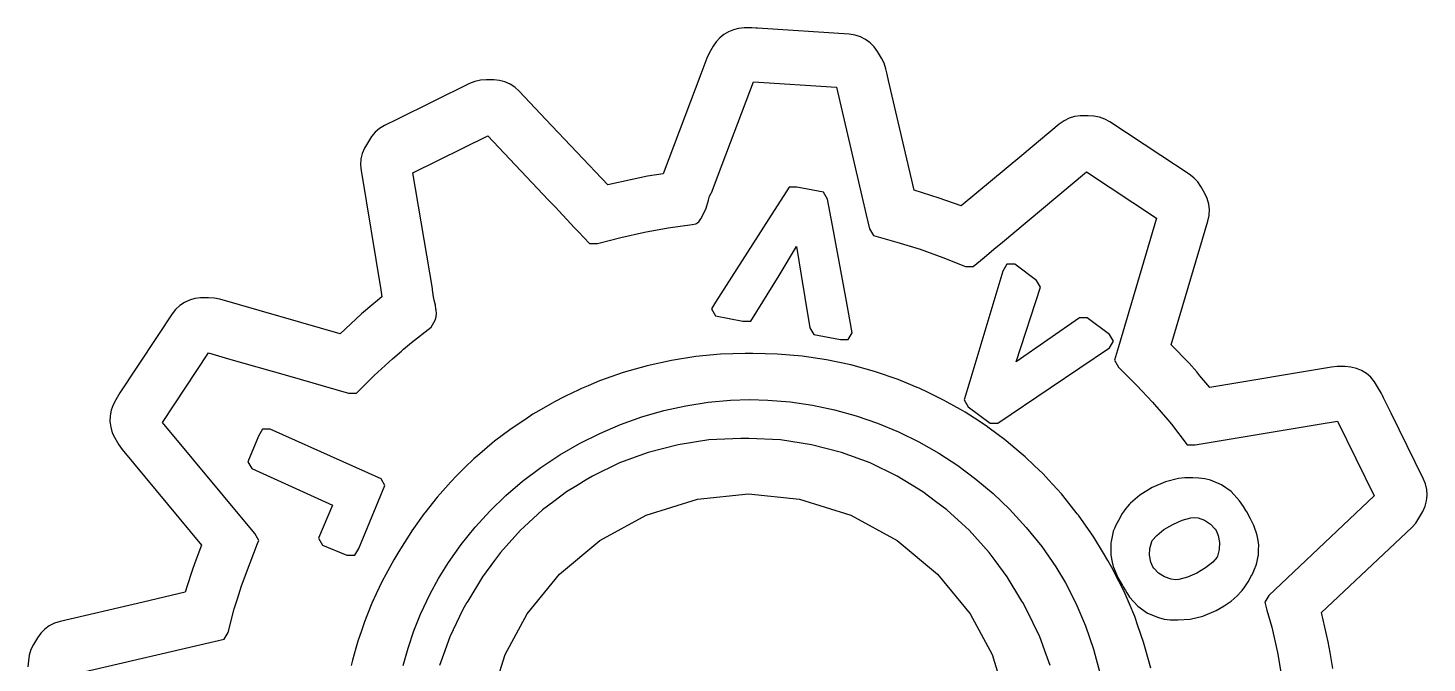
# Model space of a CAD drawing. Header units: metres. Extents: x -44.3 to 2, y 7.1 to 54.4.
# Drawn here: x -44.11 to 0.32, y 34.23 to 54.38 of the extents above; entities that cross this region are included whole.
import ezdxf

# ---------------------------------------------------------------- set-up
doc = ezdxf.new("R2010")
doc.units = ezdxf.units.M

msp = doc.modelspace()

# ---------------------------------------------------------------- linework, layer by layer
for p, q in [((-21.8648, 54.2628), (-22.01, 54.1771)), ((-21.7078, 54.3267), (-21.8648, 54.2628)), ((-21.5414, 54.3667), (-21.7078, 54.3267)), ((-21.4512, 54.3743), (-21.5414, 54.3667)), ((-21.368, 54.3813), (-21.4512, 54.3743)), ((-21.118, 54.3813), (-21.368, 54.3813)), ((-20.9908, 54.3771), (-21.118, 54.3813)), ((-20.9434, 54.3743), (-20.9908, 54.3771)), ((-20.9432, 54.374), (-20.9434, 54.3743)), ((-18.0293, 54.1821), (-20.9432, 54.374)), ((-22.3504, 53.8034), (-22.4754, 53.5869)), ((-22.2551, 53.9456), (-22.3504, 53.8034)), ((-22.1408, 54.0706), (-22.2551, 53.9456)), ((-22.01, 54.1771), (-22.1408, 54.0706)), ((-17.8451, 54.1548), (-18.0293, 54.1821)), ((-17.6713, 54.0995), (-17.8451, 54.1548)), ((-17.5102, 54.0181), (-17.6713, 54.0995)), ((-17.3646, 53.9128), (-17.5102, 54.0181)), ((-17.2375, 53.7862), (-17.3646, 53.9128)), ((-17.1313, 53.6403), (-17.2375, 53.7862)), ((-22.5494, 53.4293), (-22.7454, 52.9113)), ((-22.4754, 53.5869), (-22.5494, 53.4293)), ((-17.0062, 53.4238), (-17.1313, 53.6403)), ((-16.9236, 53.2611), (-17.0062, 53.4238)), ((-22.7454, 52.9113), (-23.9395, 49.7549)), ((-16.8672, 53.0836), (-16.9236, 53.2611)), ((-16.8271, 52.9113), (-16.8672, 53.0836)), ((-16.7811, 52.7139), (-16.8271, 52.9113)), ((-30.0904, 52.6175), (-32.3913, 51.4821)), ((-29.9182, 52.6862), (-30.0904, 52.6175)), ((-29.7406, 52.7255), (-29.9182, 52.6862)), ((-29.5613, 52.736), (-29.7406, 52.7255)), ((-29.3113, 52.736), (-29.5613, 52.736)), ((-29.1334, 52.7185), (-29.3113, 52.736)), ((-28.9605, 52.6735), (-29.1334, 52.7185)), ((-28.7959, 52.6015), (-28.9605, 52.6735)), ((-28.643, 52.5032), (-28.7959, 52.6015)), ((-28.5051, 52.3794), (-28.643, 52.5032)), ((-22.183, 49.741), (-21.0715, 52.676)), ((-21.0715, 52.676), (-18.4293, 52.5023)), ((-18.4293, 52.5023), (-17.6253, 49.0443)), ((-15.9715, 49.2358), (-16.7811, 52.7139)), ((-27.6585, 51.4821), (-28.5051, 52.3794)), ((-10.8734, 51.5685), (-11.0463, 51.5165)), ((-10.6955, 51.5921), (-10.8734, 51.5685)), ((-10.4455, 51.5921), (-10.6955, 51.5921)), ((-10.266, 51.5878), (-10.4455, 51.5921)), ((-10.0885, 51.5552), (-10.266, 51.5878)), ((-9.91641, 51.4938), (-10.0885, 51.5552)), ((-32.9455, 51.1919), (-33.085, 51.0741)), ((-32.7855, 51.2876), (-32.9455, 51.1919)), ((-32.3913, 51.4821), (-32.7855, 51.2876)), ((-25.6943, 49.4002), (-27.6585, 51.4821)), ((-11.3631, 51.3298), (-12.5517, 50.3392)), ((-11.2107, 51.437), (-11.3631, 51.3298)), ((-11.0463, 51.5165), (-11.2107, 51.437)), ((-9.75313, 51.404), (-9.91641, 51.4938)), ((-8.13567, 50.3392), (-9.75313, 51.404)), ((-33.2967, 50.7845), (-33.4217, 50.568)), ((-33.2025, 50.9372), (-33.2967, 50.7845)), ((-33.085, 51.0741), (-33.2025, 50.9372)), ((-31.8822, 49.791), (-29.5047, 50.9649)), ((-29.5047, 50.9649), (-27.5745, 48.9196)), ((-33.5332, 50.2268), (-33.5473, 50.0447)), ((-33.4908, 50.4023), (-33.5332, 50.2268)), ((-33.4217, 50.568), (-33.4908, 50.4023)), ((-12.5517, 50.3392), (-14.4752, 48.7361)), ((-7.23438, 49.7458), (-8.13567, 50.3392)), ((-33.5473, 50.0447), (-33.5378, 49.934)), ((-33.5378, 49.934), (-33.5314, 49.8592)), ((-33.5314, 49.8592), (-32.8982, 46.0721)), ((-31.267, 46.1107), (-31.8822, 49.791)), ((-23.9395, 49.7549), (-24.4318, 49.6749)), ((-12.3824, 48.2403), (-10.4931, 49.8142)), ((-10.4931, 49.8142), (-8.26887, 48.3506)), ((-24.9268, 49.5782), (-25.6943, 49.4002)), ((-24.4318, 49.6749), (-24.9268, 49.5782)), ((-22.4074, 49.1484), (-22.2591, 49.54)), ((-22.2591, 49.54), (-22.183, 49.741)), ((-19.9398, 49.3323), (-20.5824, 48.3282)), ((-19.6898, 49.3323), (-19.9398, 49.3323)), ((-18.8463, 49.1714), (-19.6898, 49.3323)), ((-7.0875, 49.6313), (-7.23438, 49.7458)), ((-6.96348, 49.4974), (-7.0875, 49.6313)), ((-6.86348, 49.3472), (-6.96348, 49.4974)), ((-6.73848, 49.1307), (-6.86348, 49.3472)), ((-27.5745, 48.9196), (-27.4862, 48.8261)), ((-22.5748, 48.6609), (-22.5031, 48.9195)), ((-22.5031, 48.9195), (-22.4623, 49.0426)), ((-22.4623, 49.0426), (-22.4138, 49.1361)), ((-22.4138, 49.1361), (-22.4074, 49.1484)), ((-18.7213, 48.9549), (-18.8463, 49.1714)), ((-18.5652, 48.1117), (-18.7213, 48.9549)), ((-17.6253, 49.0443), (-17.4888, 48.4568)), ((-15.1699, 48.9858), (-15.9715, 49.2358)), ((-14.4752, 48.7361), (-15.1699, 48.9858)), ((-6.66387, 48.9674), (-6.73848, 49.1307)), ((-6.61562, 48.7945), (-6.66387, 48.9674)), ((-27.4862, 48.8261), (-27.3701, 48.703)), ((-27.3701, 48.703), (-26.7482, 48.044)), ((-22.7459, 48.3282), (-22.6209, 48.5447)), ((-22.6209, 48.5447), (-22.5748, 48.6609)), ((-17.4888, 48.4568), (-17.3848, 48.0096)), ((-6.64199, 48.2506), (-6.60352, 48.4328)), ((-6.59512, 48.6152), (-6.61562, 48.7945)), ((-6.60352, 48.4328), (-6.60213, 48.4629)), ((-6.60213, 48.4629), (-6.59512, 48.6152)), ((-26.7482, 48.044), (-26.6163, 47.9042)), ((-24.5336, 47.9042), (-23.7807, 48.044)), ((-23.7807, 48.044), (-23.0201, 48.1472)), ((-23.0201, 48.1472), (-22.8984, 48.1698)), ((-22.8984, 48.1698), (-22.8096, 48.2335)), ((-22.8096, 48.2335), (-22.7459, 48.3282)), ((-20.5824, 48.3282), (-22.2754, 45.6829)), ((-18.1432, 45.8314), (-18.5652, 48.1117)), ((-17.3848, 48.0096), (-17.2598, 47.7931)), ((-13.1628, 47.5901), (-12.3824, 48.2403)), ((-8.26887, 48.3506), (-9.48026, 44.2678)), ((-7.80452, 44.3328), (-6.64199, 48.2506)), ((-26.6163, 47.9042), (-26.4557, 47.7341)), ((-26.4557, 47.7341), (-26.2732, 47.5407)), ((-26.2732, 47.5407), (-26.0232, 47.5407)), ((-26.0232, 47.5407), (-25.2809, 47.7341)), ((-25.2809, 47.7341), (-24.5336, 47.9042)), ((-17.2598, 47.7931), (-16.5166, 47.5901)), ((-16.5166, 47.5901), (-15.7826, 47.3595)), ((-13.4397, 47.3595), (-13.1628, 47.5901)), ((-20.2584, 46.5329), (-19.7025, 47.452)), ((-19.7025, 47.452), (-19.5553, 46.5439)), ((-15.7826, 47.3595), (-15.0578, 47.1015)), ((-15.0578, 47.1015), (-14.3424, 46.8157)), ((-14.0924, 46.8157), (-13.7494, 47.1015)), ((-13.7494, 47.1015), (-13.4397, 47.3595)), ((-14.3424, 46.8157), (-14.0924, 46.8157)), ((-13.151, 46.6701), (-14.2019, 43.1785)), ((-13.026, 46.8866), (-13.151, 46.6701)), ((-12.776, 46.8866), (-13.026, 46.8866)), ((-12.083, 46.3747), (-12.776, 46.8866)), ((-21.1576, 45.0843), (-20.2584, 46.5329)), ((-19.5553, 46.5439), (-19.4371, 45.8314)), ((-11.958, 46.1582), (-12.083, 46.3747)), ((-38.8051, 45.7964), (-38.9756, 45.7479)), ((-38.6281, 45.8179), (-38.8051, 45.7964)), ((-38.3781, 45.8179), (-38.6281, 45.8179)), ((-38.198, 45.8112), (-38.3781, 45.8179)), ((-38.0178, 45.7753), (-38.198, 45.8112)), ((-34.1958, 44.6766), (-38.0178, 45.7753)), ((-32.8715, 45.8504), (-33.0736, 45.6802)), ((-32.8982, 46.0721), (-32.8721, 45.8551)), ((-32.8721, 45.8551), (-32.8715, 45.8504)), ((-31.2618, 46.0721), (-31.267, 46.1107)), ((-31.2326, 45.8551), (-31.2618, 46.0721)), ((-31.2078, 45.7494), (-31.2326, 45.8551)), ((-19.4371, 45.8314), (-19.282, 44.8717)), ((-17.9357, 44.7104), (-18.1432, 45.8314)), ((-12.7331, 43.7938), (-11.958, 46.1582)), ((-39.4174, 45.4526), (-39.5307, 45.3079)), ((-39.285, 45.5749), (-39.4174, 45.4526)), ((-39.1365, 45.6737), (-39.285, 45.5749)), ((-38.9756, 45.7479), (-39.1365, 45.6737)), ((-33.5133, 45.3099), (-34.0242, 44.8358)), ((-33.1258, 45.6362), (-33.5133, 45.3099)), ((-33.0736, 45.6802), (-33.1258, 45.6362)), ((-31.1699, 45.5885), (-31.2078, 45.7494)), ((-31.1525, 45.4637), (-31.1699, 45.5885)), ((-31.147, 45.4238), (-31.1525, 45.4637)), ((-31.1464, 45.4197), (-31.147, 45.4238)), ((-31.1342, 45.3322), (-31.1464, 45.4197)), ((-31.1436, 45.2146), (-31.1342, 45.3322)), ((-22.2754, 45.6829), (-22.4004, 45.4664)), ((-22.4004, 45.4664), (-22.2754, 45.2499)), ((-39.5307, 45.3079), (-39.9849, 44.6218)), ((-31.9297, 44.4028), (-31.3053, 44.8909)), ((-31.3053, 44.8909), (-31.1803, 45.1074)), ((-31.1803, 45.1074), (-31.1436, 45.2146)), ((-22.2754, 45.2499), (-21.4076, 45.0843)), ((-21.4076, 45.0843), (-21.1576, 45.0843)), ((-19.282, 44.8717), (-19.157, 44.6552)), ((-10.7221, 45.1845), (-12.7331, 43.7938)), ((-10.4721, 45.1845), (-10.7221, 45.1845)), ((-9.76367, 44.661), (-10.4721, 45.1845)), ((-40.023, 44.5642), (-41.1887, 42.8032)), ((-39.9849, 44.6218), (-40.023, 44.5642)), ((-34.0242, 44.8358), (-34.1958, 44.6766)), ((-19.157, 44.6552), (-18.3107, 44.4938)), ((-18.3107, 44.4938), (-18.0607, 44.4938)), ((-18.0607, 44.4938), (-17.9357, 44.7104)), ((-9.63867, 44.4445), (-9.76367, 44.661)), ((-9.76367, 44.228), (-9.63867, 44.4445)), ((-39.8302, 41.8641), (-38.3698, 44.0708)), ((-38.3698, 44.0708), (-37.7373, 43.8892)), ((-32.5314, 43.8892), (-32.248, 44.1312)), ((-32.248, 44.1312), (-32.1805, 44.1888)), ((-32.1805, 44.1888), (-31.9297, 44.4028)), ((-22.1215, 44.0282), (-22.9021, 43.9546)), ((-21.3377, 44.0548), (-22.1215, 44.0282)), ((-21.0877, 44.0548), (-21.3377, 44.0548)), ((-20.3039, 44.0341), (-21.0877, 44.0548)), ((-19.5229, 43.9665), (-20.3039, 44.0341)), ((-11.6495, 42.962), (-9.76367, 44.228)), ((-9.48026, 44.2678), (-9.60781, 43.8379)), ((-7.24121, 43.7417), (-7.80452, 44.3328)), ((-37.7373, 43.8892), (-35.8679, 43.3522)), ((-33.1125, 43.3522), (-32.5314, 43.8892)), ((-24.4496, 43.6649), (-25.21, 43.4478)), ((-23.677, 43.8335), (-24.4496, 43.6649)), ((-22.9021, 43.9546), (-23.677, 43.8335)), ((-18.7473, 43.8521), (-19.5229, 43.9665)), ((-17.9799, 43.6911), (-18.7473, 43.8521)), ((-17.2238, 43.4839), (-17.9799, 43.6911)), ((-9.60781, 43.8379), (-9.48281, 43.6214)), ((-9.48281, 43.6214), (-8.90078, 43.0345)), ((-6.99866, 43.4675), (-7.24121, 43.7417)), ((-2.72012, 43.6198), (-6.58548, 42.9739)), ((-2.53457, 43.6356), (-2.72012, 43.6198)), ((-2.28457, 43.6356), (-2.53457, 43.6356)), ((-2.10254, 43.6216), (-2.28457, 43.6356)), ((-1.92715, 43.5792), (-2.10254, 43.6216)), ((-1.76133, 43.5101), (-1.92715, 43.5792)), ((-35.8679, 43.3522), (-33.925, 42.7942)), ((-33.675, 42.7942), (-33.1125, 43.3522)), ((-25.9551, 43.1833), (-26.317, 43.0292)), ((-25.21, 43.4478), (-25.9551, 43.1833)), ((-16.4764, 43.2261), (-17.2238, 43.4839)), ((-16.0022, 43.0292), (-16.4764, 43.2261)), ((-14.2019, 43.1785), (-14.3824, 42.5789)), ((-6.89414, 43.3493), (-6.99866, 43.4675)), ((-6.58548, 42.9739), (-6.89414, 43.3493)), ((-1.60859, 43.4159), (-1.76133, 43.5101)), ((-1.47168, 43.2983), (-1.60859, 43.4159)), ((-1.35391, 43.1589), (-1.47168, 43.2983)), ((-1.2584, 42.9989), (-1.35391, 43.1589)), ((-41.1887, 42.8032), (-41.3137, 42.5867)), ((-33.925, 42.7942), (-33.675, 42.7942)), ((-27.0832, 42.6731), (-27.39, 42.5196)), ((-26.774, 42.8278), (-27.0832, 42.6731)), ((-26.6826, 42.8735), (-26.774, 42.8278)), ((-26.5312, 42.938), (-26.6826, 42.8735)), ((-26.3734, 43.0052), (-26.5312, 42.938)), ((-26.317, 43.0292), (-26.3734, 43.0052)), ((-15.957, 43.0105), (-16.0022, 43.0292)), ((-15.8089, 42.9489), (-15.957, 43.0105)), ((-15.7463, 42.9229), (-15.8089, 42.9489)), ((-15.5867, 42.845), (-15.7463, 42.9229)), ((-15.2872, 42.6987), (-15.5867, 42.845)), ((-15.0361, 42.5761), (-15.2872, 42.6987)), ((-13.3102, 41.8472), (-11.6495, 42.962)), ((-8.90078, 43.0345), (-8.40017, 42.5042)), ((-1.1334, 42.7824), (-1.2584, 42.9989)), ((-1.10294, 42.7207), (-1.1334, 42.7824)), ((-1.06824, 42.6504), (-1.10294, 42.7207)), ((-0.82823, 42.1641), (-1.06824, 42.6504)), ((-41.4664, 42.251), (-41.4996, 42.073)), ((-41.4045, 42.4234), (-41.4664, 42.251)), ((-41.3137, 42.5867), (-41.4045, 42.4234)), ((-27.8826, 42.2349), (-28.0748, 42.1237)), ((-27.466, 42.4757), (-27.8826, 42.2349)), ((-27.39, 42.5196), (-27.466, 42.4757)), ((-24.6115, 42.0427), (-23.9211, 42.2401)), ((-23.9211, 42.2401), (-23.2205, 42.3931)), ((-23.2205, 42.3931), (-23.217, 42.3948)), ((-23.217, 42.3948), (-22.5115, 42.505)), ((-22.5115, 42.505), (-21.8, 42.5722)), ((-21.8, 42.5722), (-21.1947, 42.5925)), ((-21.1947, 42.5925), (-20.6199, 42.5774)), ((-20.6199, 42.5774), (-19.9072, 42.5159)), ((-19.9072, 42.5159), (-19.1998, 42.412)), ((-19.1998, 42.412), (-18.5004, 42.2657)), ((-18.5004, 42.2657), (-17.8119, 42.0774)), ((-14.9203, 42.5105), (-15.0361, 42.5761)), ((-14.5019, 42.2735), (-14.9203, 42.5105)), ((-14.3484, 42.1866), (-14.5019, 42.2735)), ((-14.3824, 42.5789), (-14.2574, 42.3624)), ((-14.2574, 42.3624), (-13.5602, 41.8472)), ((-8.40017, 42.5042), (-8.33379, 42.4339)), ((-8.33379, 42.4339), (-7.91452, 41.9476)), ((-41.4996, 42.073), (-41.5041, 41.893)), ((-41.5041, 41.893), (-41.497, 41.8395)), ((-41.497, 41.8395), (-41.4805, 41.7145)), ((-36.8994, 38.3411), (-39.8302, 41.8641)), ((-28.3333, 41.9526), (-28.7344, 41.6872)), ((-28.0748, 42.1237), (-28.3333, 41.9526)), ((-25.9525, 41.5196), (-25.2896, 41.8019)), ((-25.2896, 41.8019), (-24.6115, 42.0427)), ((-17.8119, 42.0774), (-17.8084, 42.0757)), ((-17.8084, 42.0757), (-17.1281, 41.8405)), ((-17.1281, 41.8405), (-16.4631, 41.564)), ((-14.0566, 41.997), (-14.3484, 42.1866)), ((-13.6857, 41.756), (-14.0566, 41.997)), ((-13.5837, 41.6804), (-13.6857, 41.756)), ((-13.5602, 41.8472), (-13.3102, 41.8472)), ((-7.91452, 41.9476), (-7.79531, 41.8093)), ((-7.79531, 41.8093), (-7.29922, 41.1503)), ((-7.04922, 41.1503), (-3.1084, 41.8093)), ((-3.1084, 41.8093), (-2.52908, 41.9061)), ((-2.52908, 41.9061), (-1.35783, 39.5343)), ((0.19668, 40.0873), (-0.82823, 42.1641)), ((-41.4805, 41.7145), (-41.4287, 41.541)), ((-41.4287, 41.541), (-41.349, 41.376)), ((-41.349, 41.376), (-41.224, 41.1595)), ((-36.7873, 41.4332), (-37.1268, 40.6203)), ((-36.6623, 41.6497), (-36.7873, 41.4332)), ((-36.4123, 41.6497), (-36.6623, 41.6497)), ((-32.8969, 40.0812), (-36.4123, 41.6497)), ((-28.8101, 41.6302), (-29.2897, 41.2692)), ((-28.7344, 41.6872), (-28.8101, 41.6302)), ((-26.5977, 41.1972), (-25.9525, 41.5196)), ((-21.4713, 41.3614), (-22.4828, 41.3101)), ((-21.2213, 41.3614), (-21.4713, 41.3614)), ((-20.21, 41.3101), (-21.2213, 41.3614)), ((-16.4631, 41.564), (-15.816, 41.2474)), ((-13.1036, 41.3249), (-13.5837, 41.6804)), ((-13.0506, 41.2856), (-13.1036, 41.3249)), ((-41.224, 41.1595), (-41.1164, 41.0067)), ((-41.1164, 41.0067), (-38.595, 37.9762)), ((-29.7626, 40.8712), (-29.9516, 40.7089)), ((-29.3662, 41.2116), (-29.7626, 40.8712)), ((-29.2897, 41.2692), (-29.3662, 41.2116)), ((-27.2225, 40.8362), (-26.5977, 41.1972)), ((-24.4133, 40.9138), (-25.3221, 40.579)), ((-23.465, 41.1591), (-24.4133, 40.9138)), ((-22.4828, 41.3101), (-23.465, 41.1591)), ((-19.2275, 41.1591), (-20.21, 41.3101)), ((-18.2795, 40.9138), (-19.2275, 41.1591)), ((-17.3705, 40.579), (-18.2795, 40.9138)), ((-15.816, 41.2474), (-15.1893, 40.8919)), ((-15.1893, 40.8919), (-14.5855, 40.4991)), ((-12.63, 40.9321), (-13.0506, 41.2856)), ((-12.4457, 40.7772), (-12.63, 40.9321)), ((-7.29922, 41.1503), (-7.04922, 41.1503)), ((-37.1268, 40.6203), (-37.0018, 40.4038)), ((-30.2303, 40.4378), (-30.5045, 40.1712)), ((-29.9516, 40.7089), (-30.2303, 40.4378)), ((-28.401, 40.0048), (-27.8244, 40.4382)), ((-27.8244, 40.4382), (-27.2225, 40.8362)), ((-25.3221, 40.579), (-26.1869, 40.1599)), ((-16.5059, 40.1599), (-17.3705, 40.579)), ((-14.5855, 40.4991), (-14.007, 40.0708)), ((-12.159, 40.5038), (-12.4457, 40.7772)), ((-11.8736, 40.2317), (-12.159, 40.5038)), ((-37.0018, 40.4038), (-34.4424, 39.2411)), ((-32.7719, 39.8646), (-32.8969, 40.0812)), ((-30.5045, 40.1712), (-30.68, 39.9784)), ((-28.9348, 39.5454), (-28.4045, 40.0013)), ((-28.4045, 40.0013), (-28.401, 40.0048)), ((-26.3799, 40.0419), (-26.6696, 39.8647)), ((-26.1869, 40.1599), (-26.3799, 40.0419)), ((-16.3129, 40.0419), (-16.5059, 40.1599)), ((-16.0231, 39.8647), (-16.3129, 40.0419)), ((-14.007, 40.0708), (-13.4566, 39.6079)), ((-11.6982, 40.0409), (-11.8736, 40.2317)), ((-11.2916, 39.5985), (-11.6982, 40.0409)), ((-7.98438, 39.9856), (-8.41172, 39.8015)), ((-7.57402, 40.0856), (-7.98438, 39.9856)), ((-7.37519, 40.1042), (-7.57402, 40.0856)), ((-7.1252, 40.1042), (-7.37519, 40.1042)), ((-6.93067, 40.1017), (-7.1252, 40.1042)), ((-6.74043, 40.0782), (-6.93067, 40.1017)), ((-6.55449, 40.0337), (-6.74043, 40.0782)), ((-6.20723, 39.8882), (-6.55449, 40.0337)), ((0.26523, 39.915), (0.19668, 40.0873)), ((-32.9761, 39.3754), (-32.7719, 39.8646)), ((-31.0236, 39.6011), (-31.1129, 39.4903)), ((-30.68, 39.9784), (-31.0236, 39.6011)), ((-29.4363, 39.0573), (-28.9348, 39.5454)), ((-27.0025, 39.6612), (-27.4068, 39.3569)), ((-26.6696, 39.8647), (-27.0025, 39.6612)), ((-22.8479, 39.4317), (-21.227, 39.5962)), ((-21.227, 39.5962), (-19.6062, 39.4317)), ((-15.6902, 39.6612), (-16.0231, 39.8647)), ((-15.2859, 39.3569), (-15.6902, 39.6612)), ((-13.4566, 39.6079), (-12.9365, 39.1122)), ((-11.2489, 39.5452), (-11.2916, 39.5985)), ((-10.788, 38.9696), (-11.2489, 39.5452)), ((-8.80547, 39.5603), (-9.10358, 39.3001)), ((-8.41172, 39.8015), (-8.80547, 39.5603)), ((-5.90078, 39.6714), (-6.20723, 39.8882)), ((-5.63516, 39.3835), (-5.90078, 39.6714)), ((0.30469, 39.7377), (0.26523, 39.915)), ((0.31523, 39.5582), (0.30469, 39.7377)), ((0.30621, 39.467), (0.31523, 39.5582)), ((-34.4424, 39.2411), (-34.8809, 38.1908)), ((-33.6057, 37.8672), (-32.9761, 39.3754)), ((-31.1129, 39.4903), (-31.5076, 39.0009)), ((-27.4068, 39.3569), (-27.7641, 39.088)), ((-24.474, 38.9239), (-22.8479, 39.4317)), ((-19.6062, 39.4317), (-17.9803, 38.9239)), ((-14.9285, 39.088), (-15.2859, 39.3569)), ((-12.9365, 39.1122), (-12.4076, 38.5366)), ((-9.25039, 39.1337), (-9.29774, 39.0649)), ((-9.19612, 39.1972), (-9.25039, 39.1337)), ((-9.12916, 39.2755), (-9.19612, 39.1972)), ((-9.12148, 39.2845), (-9.12916, 39.2755)), ((-9.10358, 39.3001), (-9.12148, 39.2845)), ((-5.58288, 39.3001), (-5.63516, 39.3835)), ((-5.5644, 39.2706), (-5.58288, 39.3001)), ((-5.51617, 39.1937), (-5.5644, 39.2706)), ((-5.44174, 39.0749), (-5.51617, 39.1937)), ((-1.35783, 39.5343), (-4.70801, 36.3745)), ((0.18066, 39.0428), (0.25254, 39.2074)), ((0.25254, 39.2074), (0.29766, 39.3805)), ((0.29766, 39.3805), (0.30621, 39.467)), ((-31.5279, 38.9724), (-31.9165, 38.4267)), ((-31.5076, 39.0009), (-31.5279, 38.9724)), ((-29.9076, 38.5394), (-29.4363, 39.0573)), ((-27.7641, 39.088), (-28.3489, 38.553)), ((-25.9453, 38.12), (-24.474, 38.9239)), ((-17.9803, 38.9239), (-16.5088, 38.12)), ((-14.3436, 38.553), (-14.9285, 39.088)), ((-10.7541, 38.9272), (-10.788, 38.9696)), ((-10.359, 38.3589), (-10.7541, 38.9272)), ((-9.52686, 38.6803), (-9.57539, 38.59)), ((-9.48516, 38.7578), (-9.52686, 38.6803)), ((-9.36016, 38.9743), (-9.48516, 38.7578)), ((-9.29774, 39.0649), (-9.36016, 38.9743)), ((-7.7582, 38.6319), (-7.46211, 38.7642)), ((-7.46211, 38.7642), (-7.1875, 38.8425)), ((-7.1875, 38.8425), (-7.07618, 38.8533)), ((-7.07618, 38.8533), (-6.95293, 38.8376)), ((-6.95293, 38.8376), (-6.74512, 38.7606)), ((-6.74512, 38.7606), (-6.56387, 38.6419)), ((-5.41016, 39.0245), (-5.44174, 39.0749)), ((-5.28516, 38.808), (-5.41016, 39.0245)), ((-5.23371, 38.6979), (-5.28516, 38.808)), ((-5.18418, 38.5918), (-5.23371, 38.6979)), ((-0.1664, 38.5354), (-0.04258, 38.6733)), ((-0.04258, 38.6733), (0.05566, 38.8263)), ((0.05566, 38.8263), (0.18066, 39.0428)), ((-36.7744, 38.1246), (-36.8994, 38.3411)), ((-31.9549, 38.3728), (-32.2788, 37.8556)), ((-31.9165, 38.4267), (-31.9549, 38.3728)), ((-30.3477, 37.9937), (-29.9076, 38.5394)), ((-28.4666, 38.4454), (-29.1053, 37.7384)), ((-28.3489, 38.553), (-28.4666, 38.4454)), ((-14.226, 38.4454), (-14.3436, 38.553)), ((-13.5875, 37.7384), (-14.226, 38.4454)), ((-12.4076, 38.5366), (-11.9186, 37.9259)), ((-10.2633, 38.2212), (-10.359, 38.3589)), ((-9.96045, 37.7161), (-10.2633, 38.2212)), ((-9.6713, 38.3006), (-9.71853, 38.0891)), ((-9.64609, 38.4135), (-9.6713, 38.3006)), ((-9.61238, 38.4977), (-9.64609, 38.4135)), ((-9.57539, 38.59), (-9.61238, 38.4977)), ((-8.40742, 38.116), (-8.26601, 38.2812)), ((-8.26601, 38.2812), (-8.04043, 38.4638)), ((-8.04043, 38.4638), (-7.7582, 38.6319)), ((-6.56387, 38.6419), (-6.40879, 38.4813)), ((-6.40879, 38.4813), (-6.38182, 38.439)), ((-6.38182, 38.439), (-6.31426, 38.2738)), ((-6.31426, 38.2738), (-6.27285, 38.0537)), ((-5.14963, 38.4959), (-5.18418, 38.5918)), ((-5.10762, 38.3793), (-5.14963, 38.4959)), ((-5.0812, 38.2738), (-5.10762, 38.3793)), ((-5.05527, 38.1703), (-5.0812, 38.2738)), ((-3.03376, 35.831), (-0.1664, 38.5354)), ((-38.595, 37.9762), (-38.808, 37.4064)), ((-37.0547, 37.4064), (-36.8145, 38.0219)), ((-36.8145, 38.0219), (-36.7744, 38.1246)), ((-34.8809, 38.1908), (-34.7559, 37.9743)), ((-34.7559, 37.9743), (-33.9807, 37.6507)), ((-33.7307, 37.6507), (-33.6057, 37.8672)), ((-32.2788, 37.8556), (-32.3643, 37.719)), ((-30.7547, 37.4226), (-30.3477, 37.9937)), ((-27.2275, 37.0556), (-25.9453, 38.12)), ((-16.5088, 38.12), (-15.2266, 37.0556)), ((-11.9186, 37.9259), (-11.4719, 37.2831)), ((-9.71853, 38.0891), (-9.72773, 38.0479)), ((-9.72773, 38.0479), (-9.72773, 37.6742)), ((-8.49121, 37.6531), (-8.48086, 37.8707)), ((-8.48086, 37.8707), (-8.42168, 38.0891)), ((-8.42168, 38.0891), (-8.40742, 38.116)), ((-6.28086, 37.8354), (-6.33828, 37.6187)), ((-6.27285, 38.0537), (-6.28086, 37.8354)), ((-5.03941, 38.0537), (-5.05527, 38.1703)), ((-5.02734, 37.965), (-5.03941, 38.0537)), ((-5.03516, 37.6555), (-5.03061, 37.8354)), ((-5.03061, 37.8354), (-5.02734, 37.965)), ((-38.808, 37.4064), (-38.8965, 37.1699)), ((-37.3225, 36.6836), (-37.0547, 37.4064)), ((-33.9807, 37.6507), (-33.7307, 37.6507)), ((-32.4893, 37.5025), (-32.7398, 37.0443)), ((-32.3643, 37.719), (-32.4893, 37.5025)), ((-31.0766, 36.9091), (-30.7547, 37.4226)), ((-29.2908, 37.4886), (-29.6746, 36.972)), ((-29.1053, 37.7384), (-29.2908, 37.4886)), ((-13.4019, 37.4886), (-13.5875, 37.7384)), ((-13.018, 36.972), (-13.4019, 37.4886)), ((-9.82109, 37.4837), (-9.96045, 37.7161)), ((-9.69609, 37.2672), (-9.82109, 37.4837)), ((-9.72773, 37.6742), (-9.72322, 37.6531)), ((-9.72322, 37.6531), (-9.67682, 37.4363)), ((-9.67682, 37.4363), (-9.64609, 37.2928)), ((-8.45273, 37.4363), (-8.49121, 37.6531)), ((-8.39028, 37.2818), (-8.45273, 37.4363)), ((-6.49062, 37.4319), (-6.71406, 37.2513)), ((-6.35094, 37.5948), (-6.49062, 37.4319)), ((-6.33828, 37.6187), (-6.35094, 37.5948)), ((-5.16195, 37.2154), (-5.10957, 37.3367)), ((-5.10957, 37.3367), (-5.09242, 37.4102)), ((-5.09242, 37.4102), (-5.04373, 37.6187)), ((-5.04373, 37.6187), (-5.03516, 37.6555)), ((-38.8965, 37.1699), (-39.0529, 36.6836)), ((-32.7398, 37.0443), (-32.8594, 36.8256)), ((-31.3396, 36.4287), (-31.0766, 36.9091)), ((-29.6746, 36.972), (-30.1417, 36.1985)), ((-28.2612, 35.7948), (-27.2275, 37.0556)), ((-15.2266, 37.0556), (-14.1928, 35.7949)), ((-12.5511, 36.1985), (-13.018, 36.972)), ((-11.4719, 37.2831), (-11.1662, 36.7734)), ((-9.47183, 36.8285), (-9.69609, 37.2672)), ((-9.64609, 37.2928), (-9.61575, 37.2203)), ((-9.61575, 37.2203), (-9.53372, 37.0244)), ((-9.53372, 37.0244), (-9.48301, 36.9033)), ((-9.48301, 36.9033), (-9.35801, 36.6868)), ((-8.36387, 37.2409), (-8.39028, 37.2818)), ((-8.2082, 37.0841), (-8.36387, 37.2409)), ((-8.02305, 36.9663), (-8.2082, 37.0841)), ((-7.8086, 36.8878), (-8.02305, 36.9663)), ((-7.66812, 36.869), (-7.8086, 36.8878)), ((-7.56328, 36.878), (-7.66812, 36.869)), ((-7.28789, 36.9542), (-7.56328, 36.878)), ((-6.99394, 37.0845), (-7.28789, 36.9542)), ((-6.71406, 37.2513), (-6.99394, 37.0845)), ((-5.36758, 36.8122), (-5.24258, 37.0287)), ((-5.24258, 37.0287), (-5.23996, 37.0348)), ((-5.23996, 37.0348), (-5.16195, 37.2154)), ((-39.1196, 36.4764), (-40.4458, 36.1681)), ((-39.0529, 36.6836), (-39.1196, 36.4764)), ((-37.4563, 36.2738), (-37.3225, 36.6836)), ((-33.0466, 36.4287), (-33.1887, 36.1277)), ((-32.8594, 36.8256), (-33.0466, 36.4287)), ((-31.6434, 35.7869), (-31.3396, 36.4287)), ((-11.1662, 36.7734), (-10.8381, 36.132)), ((-9.30469, 36.5016), (-9.47183, 36.8285)), ((-9.35801, 36.6868), (-9.33566, 36.6511)), ((-9.33566, 36.6511), (-9.26204, 36.5333)), ((-9.14658, 36.132), (-9.30469, 36.5016)), ((-9.26204, 36.5333), (-9.21295, 36.4548)), ((-9.21295, 36.4548), (-9.19305, 36.4229)), ((-5.6538, 36.4229), (-5.6335, 36.445)), ((-5.6335, 36.445), (-5.56343, 36.5212)), ((-5.56343, 36.5212), (-5.55176, 36.5339)), ((-5.55176, 36.5339), (-5.47395, 36.6515)), ((-5.47395, 36.6515), (-5.36758, 36.8122)), ((-40.4458, 36.1681), (-43.0885, 35.5536)), ((-37.5615, 35.9516), (-37.4563, 36.2738)), ((-33.1887, 36.1277), (-33.3237, 35.7869)), ((-30.1703, 36.1511), (-30.2953, 35.9346)), ((-30.1417, 36.1985), (-30.1703, 36.1511)), ((-12.5225, 36.1511), (-12.5511, 36.1985)), ((-12.3975, 35.9346), (-12.5225, 36.1511)), ((-10.8381, 36.132), (-10.5303, 35.4137)), ((-9.19305, 36.4229), (-9.13164, 36.3247)), ((-8.96641, 35.7109), (-9.14658, 36.132)), ((-9.13164, 36.3247), (-8.86582, 36.0349)), ((-8.86582, 36.0349), (-8.56035, 35.8173)), ((-6.38301, 35.896), (-6.12656, 36.0419)), ((-6.12656, 36.0419), (-5.90234, 36.1968)), ((-5.90234, 36.1968), (-5.71094, 36.3608)), ((-5.71094, 36.3608), (-5.6538, 36.4229)), ((-4.70801, 36.3745), (-4.83301, 36.158)), ((-4.83301, 36.158), (-4.76577, 35.9121)), ((-43.0885, 35.5536), (-43.2656, 35.497)), ((-37.7551, 35.2055), (-37.5615, 35.9516)), ((-33.3237, 35.7869), (-33.4236, 35.5348)), ((-31.8553, 35.251), (-31.6434, 35.7869)), ((-30.2953, 35.9346), (-30.7117, 35.0645)), ((-28.959, 34.5012), (-28.2612, 35.7948)), ((-14.1928, 35.7949), (-13.4951, 34.5012)), ((-11.9809, 35.0645), (-12.3975, 35.9346)), ((-8.86279, 35.4137), (-8.96641, 35.7109)), ((-8.56035, 35.8173), (-8.21523, 35.6722)), ((-8.21523, 35.6722), (-8.03105, 35.6278)), ((-8.03105, 35.6278), (-7.84277, 35.6042)), ((-7.84277, 35.6042), (-7.59277, 35.6042)), ((-7.59277, 35.6042), (-7.20488, 35.619)), ((-7.20488, 35.619), (-6.80176, 35.7161)), ((-6.80176, 35.7161), (-6.38301, 35.896)), ((-4.76577, 35.9121), (-4.61641, 35.3658)), ((-2.92717, 35.3658), (-3.03376, 35.831)), ((-43.7002, 35.1806), (-43.8051, 35.0353)), ((-43.5736, 35.3079), (-43.7002, 35.1806)), ((-43.4281, 35.4142), (-43.5736, 35.3079)), ((-43.2656, 35.497), (-43.4281, 35.4142)), ((-37.8801, 34.989), (-37.7551, 35.2055)), ((-33.5195, 35.251), (-33.6277, 34.9309)), ((-33.4236, 35.5348), (-33.5195, 35.251)), ((-32.0398, 34.7045), (-31.8553, 35.251)), ((-10.5303, 35.4137), (-10.2729, 34.6766)), ((-8.6834, 34.899), (-8.86279, 35.4137)), ((-4.61641, 35.3658), (-4.43594, 34.5652)), ((-2.82129, 34.9037), (-2.92717, 35.3658)), ((-44.0113, 34.6578), (-44.0666, 34.484)), ((-43.9301, 34.8187), (-44.0113, 34.6578)), ((-43.8051, 35.0353), (-43.9301, 34.8187)), ((-42.4685, 33.9215), (-37.8801, 34.989)), ((-33.6916, 34.7045), (-33.8006, 34.3178)), ((-33.6277, 34.9309), (-33.6916, 34.7045)), ((-32.1965, 34.1486), (-32.0398, 34.7045)), ((-30.7117, 35.0645), (-30.9166, 34.5012)), ((-11.7761, 34.5012), (-11.9809, 35.0645)), ((-10.2729, 34.6766), (-10.0682, 33.9242)), ((-8.62292, 34.6766), (-8.6834, 34.899)), ((-8.45781, 34.0691), (-8.62292, 34.6766)), ((-2.76355, 34.5652), (-2.82129, 34.9037)), ((-44.0936, 34.3), (-44.106, 34.1119)), ((-44.0666, 34.484), (-44.0936, 34.3)), ((-33.8006, 34.3178), (-33.8393, 34.1486)), ((-30.9166, 34.5012), (-31.0445, 34.1496)), ((-29.4637, 32.8646), (-28.959, 34.5012)), ((-13.4951, 34.5012), (-12.9904, 32.8646)), ((-11.6482, 34.1496), (-11.7761, 34.5012)), ((-4.43594, 34.5652), (-4.31556, 33.8801)), ((-2.67755, 34.0611), (-2.76355, 34.5652))]:
    msp.add_line(p, q)

doc.saveas('drawing.dxf')
